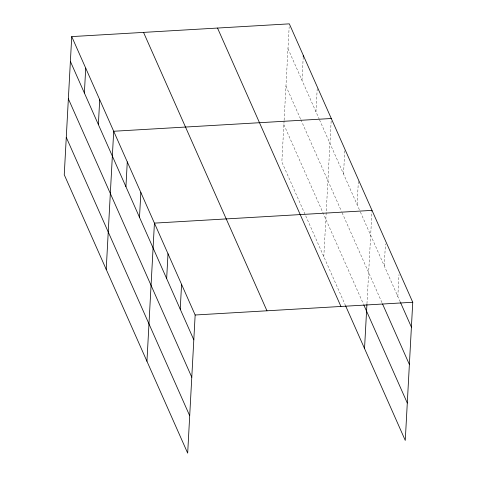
<?xml version="1.0" encoding="UTF-8"?>
<svg xmlns="http://www.w3.org/2000/svg" width="477" height="477" viewBox="0 0 477 477"><rect width="100%" height="100%" fill="white"/><g stroke="black" fill="none" stroke-linecap="round" stroke-linejoin="round"><path stroke-width="0.36" stroke-dasharray="2.38 1.79" d="M284.071 120.902L281.847 162.001L345.229 304.976M284.113 120.162L289.169 26.772M301.971 80.237L303.235 56.864M315.959 111.791L317.265 87.685M323.805 256.662L331.253 119.238M343.523 173.968L344.829 149.861M357.1 204.591L358.406 180.485M366.962 303.73L371.977 211.114M384.247 265.844L385.44 243.926M397.824 296.467L399.01 274.555M287.983 48.69L319.232 119.178M319.53 119.846L360.117 211.4M360.415 212.08L400.543 302.591M285.956 86.081L300.54 118.976M300.838 119.649L341.496 211.365M342.098 212.724L382.226 303.235M283.869 124.61L363.546 304.332"/><path stroke-width="0.72" d="M71.735 36.592L64.252 174.743L187.676 453.15L195.153 314.999L71.735 36.592L289.324 23.85L412.748 302.257L405.265 440.408L345.533 305.662M84.375 92.985L85.723 68.145M98.363 124.533L99.711 99.699M106.216 269.404L113.699 131.253L331.288 118.511M125.928 186.71L127.276 161.876M139.505 217.339L140.852 192.499M146.946 361.274L154.429 223.123L372.018 210.381M166.658 278.586L168.005 253.752M180.234 309.209L181.576 284.375M303.235 56.864L303.312 55.404M364.535 348.532L366.92 304.469M195.153 314.999L412.748 302.257M400.543 302.591L411.401 327.091M382.524 303.915L409.379 364.488M363.85 305.012L407.292 403.011M217.524 28.054L340.942 306.461M143.541 32.388L266.959 310.795M70.387 61.432L193.811 339.833M68.366 98.822L191.784 377.229M66.279 137.352L189.697 415.753"/></g></svg>
